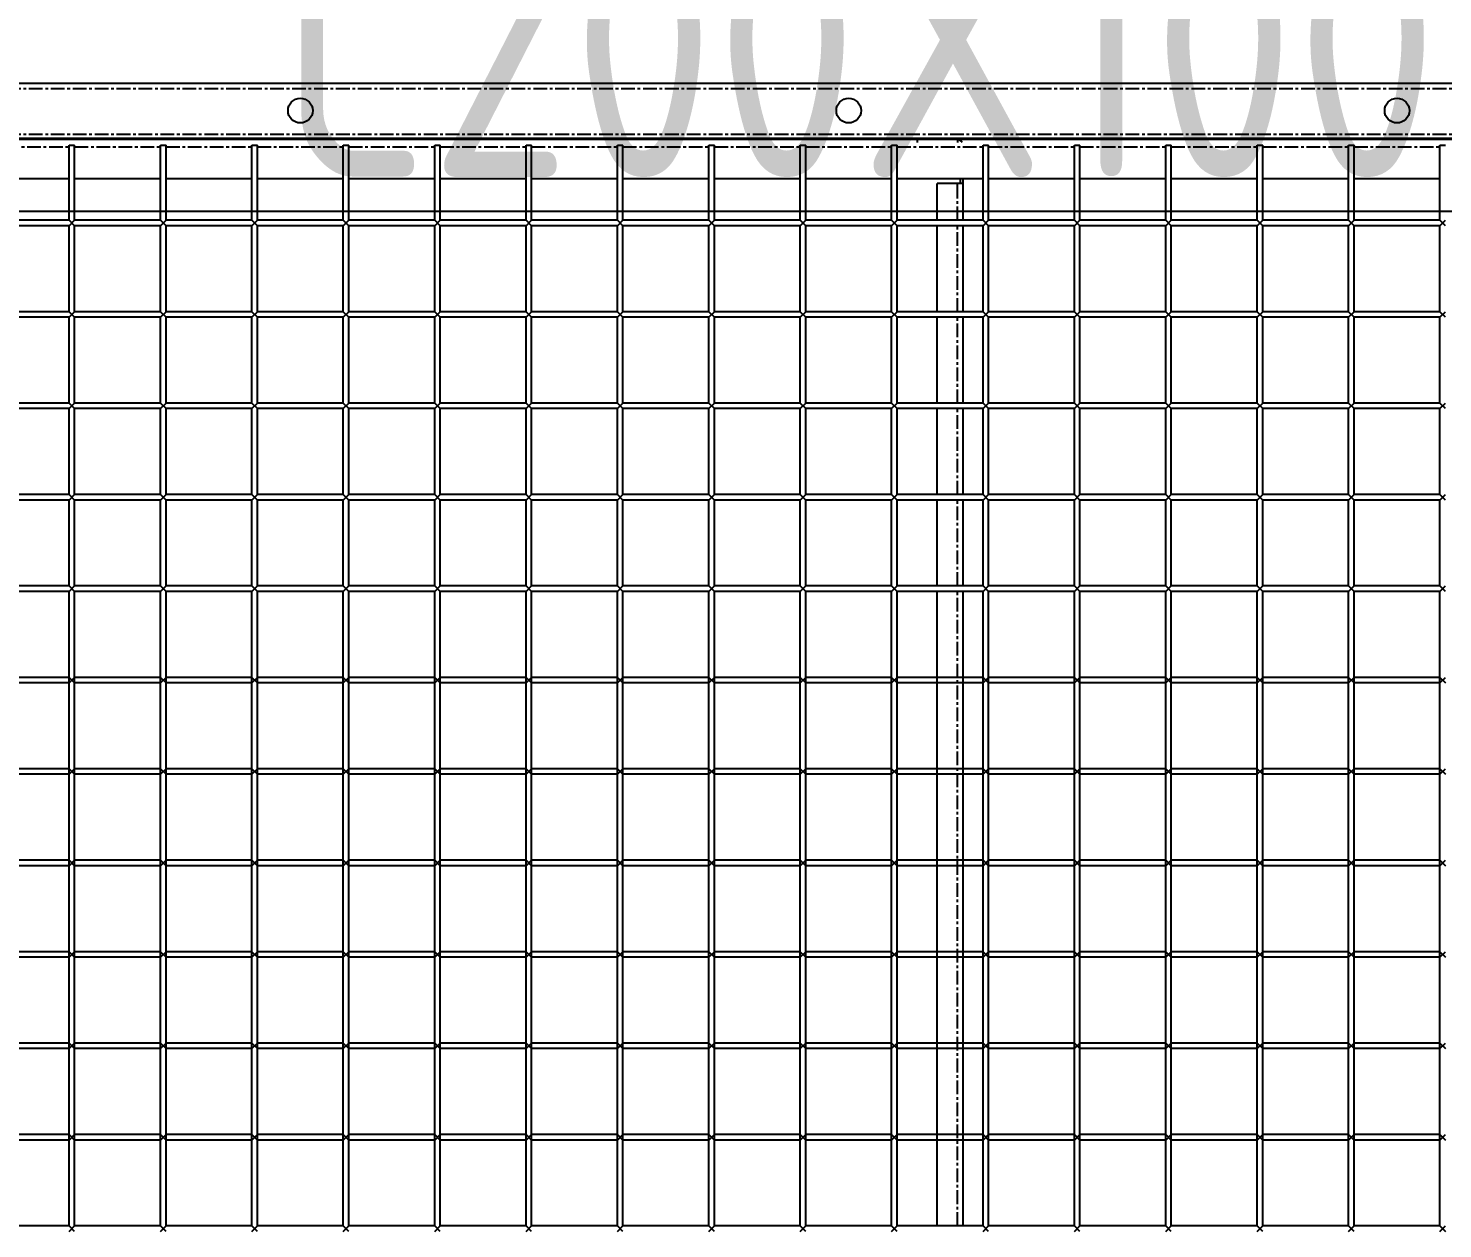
# Model space of a CAD drawing. Header units: millimetres. Extents: x -198529 to 244266, y -64 to 158464.
# Drawn here: x -145627 to -144853, y 96507 to 97163 of the extents above; entities that cross this region are included whole.
import ezdxf

# ---------------------------------------------------------------- set-up
doc = ezdxf.new("R2010")
doc.units = ezdxf.units.MM
doc.linetypes.add('CENTER', pattern=[12, 7.5, -1.5, 1.5, -1.5])
for name, color, linetype in [('0-DCC', 30, 'Continuous'), ('0-DCC-STRUC', 180, 'Continuous'), ('0-DCC-STRUC-T', 4, 'Continuous')]:
    doc.layers.add(name, color=color, linetype=linetype)
doc.styles.add('EDRI-COM', font='tssdeng.shx', dxfattribs={"width": 0.8, "bigfont": 'hztxt.shx'})

# ---------------------------------------------------------------- blocks, each defined once
blk = doc.blocks.new('DCC2850x2600(左)')
at = {"color": 0, "linetype": 'Continuous'}
for p, q in [((47991.5, -71878.48), (50640, -71878.48)), ((50640, -71909.38), (47993, -71909.38)), ((48613.5, -71953.48), (48613.5, -71912.38)), ((48613.5, -71912.38), (48616.5, -71912.38)), ((48616.5, -71953.48), (48616.5, -71912.38)), ((48663.5, -71953.48), (48663.5, -71912.38)), ((48663.5, -71912.38), (48666.5, -71912.38)), ((48666.5, -71953.48), (48666.5, -71912.38)), ((48713.5, -71953.48), (48713.5, -71912.38)), ((48713.5, -71912.38), (48716.5, -71912.38)), ((48716.5, -71953.48), (48716.5, -71912.38)), ((48763.5, -71953.48), (48763.5, -71912.38)), ((48763.5, -71912.38), (48766.5, -71912.38)), ((48766.5, -71953.48), (48766.5, -71912.38)), ((48813.5, -71953.48), (48813.5, -71912.38)), ((48813.5, -71912.38), (48816.5, -71912.38)), ((48816.5, -71953.48), (48816.5, -71912.38)), ((48863.5, -71953.48), (48863.5, -71912.38)), ((48863.5, -71912.38), (48866.5, -71912.38)), ((48866.5, -71953.48), (48866.5, -71912.38)), ((48913.5, -71953.48), (48913.5, -71912.38)), ((48913.5, -71912.38), (48916.5, -71912.38)), ((48916.5, -71953.48), (48916.5, -71912.38)), ((48963.5, -71953.48), (48963.5, -71912.38)), ((48963.5, -71912.38), (48966.5, -71912.38)), ((48966.5, -71953.48), (48966.5, -71912.38)), ((49013.5, -71953.48), (49013.5, -71912.38)), ((49013.5, -71912.38), (49016.5, -71912.38)), ((49016.5, -71953.48), (49016.5, -71912.38)), ((49063.5, -71953.48), (49063.5, -71912.38)), ((49063.5, -71912.38), (49066.5, -71912.38)), ((49066.5, -71953.48), (49066.5, -71912.38)), ((49077.5, -71909.38), (49077.5, -71910.88)), ((49113.5, -71953.48), (49113.5, -71912.38)), ((49113.5, -71912.38), (49116.5, -71912.38)), ((49116.5, -71953.48), (49116.5, -71912.38)), ((49163.5, -71953.48), (49163.5, -71912.38)), ((49163.5, -71912.38), (49166.5, -71912.38)), ((49166.5, -71953.48), (49166.5, -71912.38)), ((49213.5, -71953.48), (49213.5, -71912.38)), ((49213.5, -71912.38), (49216.5, -71912.38)), ((49216.5, -71953.48), (49216.5, -71912.38)), ((49263.5, -71953.48), (49263.5, -71912.38)), ((49263.5, -71912.38), (49266.5, -71912.38)), ((49266.5, -71953.48), (49266.5, -71912.38)), ((49313.5, -71953.48), (49313.5, -71912.38)), ((49313.5, -71912.38), (49316.5, -71912.38)), ((49316.5, -71953.48), (49316.5, -71912.38)), ((49363.5, -71953.48), (49363.5, -71912.38)), ((49363.5, -71912.38), (49366.5, -71912.38)), ((48613.5, -71930.88), (48566.5, -71930.88)), ((48663.5, -71930.88), (48616.5, -71930.88)), ((48713.5, -71930.88), (48666.5, -71930.88)), ((48763.5, -71930.88), (48716.5, -71930.88)), ((48813.5, -71930.88), (48766.5, -71930.88)), ((48863.5, -71930.88), (48816.5, -71930.88)), ((48913.5, -71930.88), (48866.5, -71930.88)), ((48963.5, -71930.88), (48916.5, -71930.88)), ((49013.5, -71930.88), (48966.5, -71930.88)), ((49063.5, -71930.88), (49016.5, -71930.88)), ((49113.5, -71930.88), (49066.5, -71930.88)), ((49088.5, -71953.48), (49088.5, -71933.38)), ((49102.5, -71933.38), (49088.5, -71933.38)), ((49101, -71930.88), (49101, -71933.38)), ((49102.5, -71930.88), (49102.5, -71953.48)), ((49163.5, -71930.88), (49116.5, -71930.88)), ((49213.5, -71930.88), (49166.5, -71930.88)), ((49263.5, -71930.88), (49216.5, -71930.88)), ((49313.5, -71930.88), (49266.5, -71930.88)), ((49363.5, -71930.88), (49316.5, -71930.88)), ((48613.5, -71953.48), (48566.5, -71953.48)), ((48613.5, -71956.48), (48566.5, -71956.48)), ((48613.5, -71956.48), (48616.5, -71953.48)), ((48616.5, -71956.48), (48613.5, -71953.48)), ((48613.5, -72003.48), (48613.5, -71956.48)), ((48663.5, -71953.48), (48616.5, -71953.48)), ((48616.5, -72003.48), (48616.5, -71956.48)), ((48663.5, -71956.48), (48616.5, -71956.48)), ((48663.5, -71956.48), (48666.5, -71953.48)), ((48666.5, -71956.48), (48663.5, -71953.48)), ((48663.5, -72003.48), (48663.5, -71956.48)), ((48713.5, -71953.48), (48666.5, -71953.48)), ((48666.5, -72003.48), (48666.5, -71956.48)), ((48713.5, -71956.48), (48666.5, -71956.48)), ((48713.5, -71956.48), (48716.5, -71953.48)), ((48716.5, -71956.48), (48713.5, -71953.48)), ((48713.5, -72003.48), (48713.5, -71956.48)), ((48763.5, -71953.48), (48716.5, -71953.48)), ((48716.5, -72003.48), (48716.5, -71956.48)), ((48763.5, -71956.48), (48716.5, -71956.48)), ((48763.5, -71956.48), (48766.5, -71953.48)), ((48766.5, -71956.48), (48763.5, -71953.48)), ((48763.5, -72003.48), (48763.5, -71956.48)), ((48813.5, -71953.48), (48766.5, -71953.48)), ((48766.5, -72003.48), (48766.5, -71956.48)), ((48813.5, -71956.48), (48766.5, -71956.48)), ((48813.5, -71956.48), (48816.5, -71953.48)), ((48816.5, -71956.48), (48813.5, -71953.48)), ((48813.5, -72003.48), (48813.5, -71956.48)), ((48863.5, -71953.48), (48816.5, -71953.48)), ((48816.5, -72003.48), (48816.5, -71956.48)), ((48863.5, -71956.48), (48816.5, -71956.48)), ((48863.5, -71956.48), (48866.5, -71953.48)), ((48866.5, -71956.48), (48863.5, -71953.48)), ((48863.5, -72003.48), (48863.5, -71956.48)), ((48913.5, -71953.48), (48866.5, -71953.48)), ((48866.5, -72003.48), (48866.5, -71956.48)), ((48913.5, -71956.48), (48866.5, -71956.48)), ((48913.5, -71956.48), (48916.5, -71953.48)), ((48916.5, -71956.48), (48913.5, -71953.48)), ((48913.5, -72003.48), (48913.5, -71956.48)), ((48963.5, -71953.48), (48916.5, -71953.48)), ((48916.5, -72003.48), (48916.5, -71956.48)), ((48963.5, -71956.48), (48916.5, -71956.48)), ((48963.5, -71956.48), (48966.5, -71953.48)), ((48966.5, -71956.48), (48963.5, -71953.48)), ((48963.5, -72003.48), (48963.5, -71956.48)), ((49013.5, -71953.48), (48966.5, -71953.48)), ((48966.5, -72003.48), (48966.5, -71956.48)), ((49013.5, -71956.48), (48966.5, -71956.48)), ((49013.5, -71956.48), (49016.5, -71953.48)), ((49016.5, -71956.48), (49013.5, -71953.48)), ((49013.5, -72003.48), (49013.5, -71956.48)), ((49063.5, -71953.48), (49016.5, -71953.48)), ((49016.5, -72003.48), (49016.5, -71956.48)), ((49063.5, -71956.48), (49016.5, -71956.48)), ((49063.5, -71956.48), (49066.5, -71953.48)), ((49066.5, -71956.48), (49063.5, -71953.48)), ((49063.5, -72003.48), (49063.5, -71956.48)), ((49113.5, -71953.48), (49066.5, -71953.48)), ((49066.5, -72003.48), (49066.5, -71956.48)), ((49113.5, -71956.48), (49066.5, -71956.48)), ((49088.5, -72003.48), (49088.5, -71956.48)), ((49102.5, -71956.48), (49102.5, -72003.48)), ((49113.5, -71956.48), (49116.5, -71953.48)), ((49116.5, -71956.48), (49113.5, -71953.48)), ((49113.5, -72003.48), (49113.5, -71956.48)), ((49163.5, -71953.48), (49116.5, -71953.48)), ((49116.5, -72003.48), (49116.5, -71956.48)), ((49163.5, -71956.48), (49116.5, -71956.48)), ((49163.5, -71956.48), (49166.5, -71953.48)), ((49166.5, -71956.48), (49163.5, -71953.48)), ((49163.5, -72003.48), (49163.5, -71956.48)), ((49213.5, -71953.48), (49166.5, -71953.48)), ((49166.5, -72003.48), (49166.5, -71956.48)), ((49213.5, -71956.48), (49166.5, -71956.48)), ((49213.5, -71956.48), (49216.5, -71953.48)), ((49216.5, -71956.48), (49213.5, -71953.48)), ((49213.5, -72003.48), (49213.5, -71956.48)), ((49263.5, -71953.48), (49216.5, -71953.48)), ((49216.5, -72003.48), (49216.5, -71956.48)), ((49263.5, -71956.48), (49216.5, -71956.48)), ((49263.5, -71956.48), (49266.5, -71953.48)), ((49266.5, -71956.48), (49263.5, -71953.48)), ((49263.5, -72003.48), (49263.5, -71956.48)), ((49313.5, -71953.48), (49266.5, -71953.48)), ((49266.5, -72003.48), (49266.5, -71956.48)), ((49313.5, -71956.48), (49266.5, -71956.48)), ((49313.5, -71956.48), (49316.5, -71953.48)), ((49316.5, -71956.48), (49313.5, -71953.48)), ((49313.5, -72003.48), (49313.5, -71956.48)), ((49363.5, -71953.48), (49316.5, -71953.48)), ((49316.5, -72003.48), (49316.5, -71956.48)), ((49363.5, -71956.48), (49316.5, -71956.48)), ((49363.5, -71956.48), (49366.5, -71953.48)), ((49366.5, -71956.48), (49363.5, -71953.48)), ((49363.5, -72003.48), (49363.5, -71956.48)), ((48613.5, -72003.48), (48566.5, -72003.48)), ((48613.5, -72006.48), (48616.5, -72003.48)), ((48616.5, -72006.48), (48613.5, -72003.48)), ((48663.5, -72003.48), (48616.5, -72003.48)), ((48663.5, -72006.48), (48666.5, -72003.48)), ((48666.5, -72006.48), (48663.5, -72003.48)), ((48713.5, -72003.48), (48666.5, -72003.48)), ((48713.5, -72006.48), (48716.5, -72003.48)), ((48716.5, -72006.48), (48713.5, -72003.48)), ((48763.5, -72003.48), (48716.5, -72003.48)), ((48763.5, -72006.48), (48766.5, -72003.48)), ((48766.5, -72006.48), (48763.5, -72003.48)), ((48813.5, -72003.48), (48766.5, -72003.48)), ((48813.5, -72006.48), (48816.5, -72003.48)), ((48816.5, -72006.48), (48813.5, -72003.48)), ((48863.5, -72003.48), (48816.5, -72003.48)), ((48863.5, -72006.48), (48866.5, -72003.48)), ((48866.5, -72006.48), (48863.5, -72003.48)), ((48913.5, -72003.48), (48866.5, -72003.48)), ((48913.5, -72006.48), (48916.5, -72003.48)), ((48916.5, -72006.48), (48913.5, -72003.48)), ((48963.5, -72003.48), (48916.5, -72003.48)), ((48963.5, -72006.48), (48966.5, -72003.48)), ((48966.5, -72006.48), (48963.5, -72003.48)), ((49013.5, -72003.48), (48966.5, -72003.48)), ((49013.5, -72006.48), (49016.5, -72003.48)), ((49016.5, -72006.48), (49013.5, -72003.48)), ((49063.5, -72003.48), (49016.5, -72003.48)), ((49063.5, -72006.48), (49066.5, -72003.48)), ((49066.5, -72006.48), (49063.5, -72003.48)), ((49113.5, -72003.48), (49066.5, -72003.48)), ((49113.5, -72006.48), (49116.5, -72003.48)), ((49116.5, -72006.48), (49113.5, -72003.48)), ((49163.5, -72003.48), (49116.5, -72003.48)), ((49163.5, -72006.48), (49166.5, -72003.48)), ((49166.5, -72006.48), (49163.5, -72003.48)), ((49213.5, -72003.48), (49166.5, -72003.48)), ((49213.5, -72006.48), (49216.5, -72003.48)), ((49216.5, -72006.48), (49213.5, -72003.48)), ((49263.5, -72003.48), (49216.5, -72003.48)), ((49263.5, -72006.48), (49266.5, -72003.48)), ((49266.5, -72006.48), (49263.5, -72003.48)), ((49313.5, -72003.48), (49266.5, -72003.48)), ((49313.5, -72006.48), (49316.5, -72003.48)), ((49316.5, -72006.48), (49313.5, -72003.48)), ((49363.5, -72003.48), (49316.5, -72003.48)), ((49363.5, -72006.48), (49366.5, -72003.48)), ((49366.5, -72006.48), (49363.5, -72003.48)), ((48613.5, -72006.48), (48566.5, -72006.48)), ((48613.5, -72053.48), (48613.5, -72006.48)), ((48616.5, -72053.48), (48616.5, -72006.48)), ((48663.5, -72006.48), (48616.5, -72006.48)), ((48663.5, -72053.48), (48663.5, -72006.48)), ((48666.5, -72053.48), (48666.5, -72006.48)), ((48713.5, -72006.48), (48666.5, -72006.48)), ((48713.5, -72053.48), (48713.5, -72006.48)), ((48716.5, -72053.48), (48716.5, -72006.48)), ((48763.5, -72006.48), (48716.5, -72006.48)), ((48763.5, -72053.48), (48763.5, -72006.48)), ((48766.5, -72053.48), (48766.5, -72006.48)), ((48813.5, -72006.48), (48766.5, -72006.48)), ((48813.5, -72053.48), (48813.5, -72006.48)), ((48816.5, -72053.48), (48816.5, -72006.48)), ((48863.5, -72006.48), (48816.5, -72006.48)), ((48863.5, -72053.48), (48863.5, -72006.48)), ((48866.5, -72053.48), (48866.5, -72006.48)), ((48913.5, -72006.48), (48866.5, -72006.48)), ((48913.5, -72053.48), (48913.5, -72006.48)), ((48916.5, -72053.48), (48916.5, -72006.48)), ((48963.5, -72006.48), (48916.5, -72006.48)), ((48963.5, -72053.48), (48963.5, -72006.48)), ((48966.5, -72053.48), (48966.5, -72006.48)), ((49013.5, -72006.48), (48966.5, -72006.48)), ((49013.5, -72053.48), (49013.5, -72006.48)), ((49016.5, -72053.48), (49016.5, -72006.48)), ((49063.5, -72006.48), (49016.5, -72006.48)), ((49063.5, -72053.48), (49063.5, -72006.48)), ((49066.5, -72053.48), (49066.5, -72006.48)), ((49113.5, -72006.48), (49066.5, -72006.48)), ((49088.5, -72053.48), (49088.5, -72006.48)), ((49102.5, -72006.48), (49102.5, -72053.48)), ((49113.5, -72053.48), (49113.5, -72006.48)), ((49116.5, -72053.48), (49116.5, -72006.48)), ((49163.5, -72006.48), (49116.5, -72006.48)), ((49163.5, -72053.48), (49163.5, -72006.48)), ((49166.5, -72053.48), (49166.5, -72006.48)), ((49213.5, -72006.48), (49166.5, -72006.48)), ((49213.5, -72053.48), (49213.5, -72006.48)), ((49216.5, -72053.48), (49216.5, -72006.48)), ((49263.5, -72006.48), (49216.5, -72006.48)), ((49263.5, -72053.48), (49263.5, -72006.48)), ((49266.5, -72053.48), (49266.5, -72006.48)), ((49313.5, -72006.48), (49266.5, -72006.48)), ((49313.5, -72053.48), (49313.5, -72006.48)), ((49316.5, -72053.48), (49316.5, -72006.48)), ((49363.5, -72006.48), (49316.5, -72006.48)), ((49363.5, -72053.48), (49363.5, -72006.48)), ((48613.5, -72053.48), (48566.5, -72053.48)), ((48613.5, -72056.48), (48566.5, -72056.48)), ((48613.5, -72056.48), (48616.5, -72053.48)), ((48616.5, -72056.48), (48613.5, -72053.48)), ((48613.5, -72103.48), (48613.5, -72056.48)), ((48663.5, -72053.48), (48616.5, -72053.48)), ((48616.5, -72103.48), (48616.5, -72056.48)), ((48663.5, -72056.48), (48616.5, -72056.48)), ((48663.5, -72056.48), (48666.5, -72053.48)), ((48666.5, -72056.48), (48663.5, -72053.48)), ((48663.5, -72103.48), (48663.5, -72056.48)), ((48713.5, -72053.48), (48666.5, -72053.48)), ((48666.5, -72103.48), (48666.5, -72056.48)), ((48713.5, -72056.48), (48666.5, -72056.48)), ((48713.5, -72056.48), (48716.5, -72053.48)), ((48716.5, -72056.48), (48713.5, -72053.48)), ((48713.5, -72103.48), (48713.5, -72056.48)), ((48763.5, -72053.48), (48716.5, -72053.48)), ((48716.5, -72103.48), (48716.5, -72056.48)), ((48763.5, -72056.48), (48716.5, -72056.48)), ((48763.5, -72056.48), (48766.5, -72053.48)), ((48766.5, -72056.48), (48763.5, -72053.48)), ((48763.5, -72103.48), (48763.5, -72056.48)), ((48813.5, -72053.48), (48766.5, -72053.48)), ((48766.5, -72103.48), (48766.5, -72056.48)), ((48813.5, -72056.48), (48766.5, -72056.48)), ((48813.5, -72056.48), (48816.5, -72053.48)), ((48816.5, -72056.48), (48813.5, -72053.48)), ((48813.5, -72103.48), (48813.5, -72056.48)), ((48863.5, -72053.48), (48816.5, -72053.48)), ((48816.5, -72103.48), (48816.5, -72056.48)), ((48863.5, -72056.48), (48816.5, -72056.48)), ((48863.5, -72056.48), (48866.5, -72053.48)), ((48866.5, -72056.48), (48863.5, -72053.48)), ((48863.5, -72103.48), (48863.5, -72056.48)), ((48913.5, -72053.48), (48866.5, -72053.48)), ((48866.5, -72103.48), (48866.5, -72056.48)), ((48913.5, -72056.48), (48866.5, -72056.48)), ((48913.5, -72056.48), (48916.5, -72053.48)), ((48916.5, -72056.48), (48913.5, -72053.48)), ((48913.5, -72103.48), (48913.5, -72056.48)), ((48963.5, -72053.48), (48916.5, -72053.48)), ((48916.5, -72103.48), (48916.5, -72056.48)), ((48963.5, -72056.48), (48916.5, -72056.48)), ((48963.5, -72056.48), (48966.5, -72053.48)), ((48966.5, -72056.48), (48963.5, -72053.48)), ((48963.5, -72103.48), (48963.5, -72056.48)), ((49013.5, -72053.48), (48966.5, -72053.48)), ((48966.5, -72103.48), (48966.5, -72056.48)), ((49013.5, -72056.48), (48966.5, -72056.48)), ((49013.5, -72056.48), (49016.5, -72053.48)), ((49016.5, -72056.48), (49013.5, -72053.48)), ((49013.5, -72103.48), (49013.5, -72056.48)), ((49063.5, -72053.48), (49016.5, -72053.48)), ((49016.5, -72103.48), (49016.5, -72056.48)), ((49063.5, -72056.48), (49016.5, -72056.48)), ((49063.5, -72056.48), (49066.5, -72053.48)), ((49066.5, -72056.48), (49063.5, -72053.48)), ((49063.5, -72103.48), (49063.5, -72056.48)), ((49113.5, -72053.48), (49066.5, -72053.48)), ((49066.5, -72103.48), (49066.5, -72056.48)), ((49113.5, -72056.48), (49066.5, -72056.48)), ((49088.5, -72103.48), (49088.5, -72056.48)), ((49102.5, -72056.48), (49102.5, -72103.48)), ((49113.5, -72056.48), (49116.5, -72053.48)), ((49116.5, -72056.48), (49113.5, -72053.48)), ((49113.5, -72103.48), (49113.5, -72056.48)), ((49163.5, -72053.48), (49116.5, -72053.48)), ((49116.5, -72103.48), (49116.5, -72056.48)), ((49163.5, -72056.48), (49116.5, -72056.48)), ((49163.5, -72056.48), (49166.5, -72053.48)), ((49166.5, -72056.48), (49163.5, -72053.48)), ((49163.5, -72103.48), (49163.5, -72056.48)), ((49213.5, -72053.48), (49166.5, -72053.48)), ((49166.5, -72103.48), (49166.5, -72056.48)), ((49213.5, -72056.48), (49166.5, -72056.48)), ((49213.5, -72056.48), (49216.5, -72053.48)), ((49216.5, -72056.48), (49213.5, -72053.48)), ((49213.5, -72103.48), (49213.5, -72056.48)), ((49263.5, -72053.48), (49216.5, -72053.48)), ((49216.5, -72103.48), (49216.5, -72056.48)), ((49263.5, -72056.48), (49216.5, -72056.48)), ((49263.5, -72056.48), (49266.5, -72053.48)), ((49266.5, -72056.48), (49263.5, -72053.48)), ((49263.5, -72103.48), (49263.5, -72056.48)), ((49313.5, -72053.48), (49266.5, -72053.48)), ((49266.5, -72103.48), (49266.5, -72056.48)), ((49313.5, -72056.48), (49266.5, -72056.48)), ((49313.5, -72056.48), (49316.5, -72053.48)), ((49316.5, -72056.48), (49313.5, -72053.48)), ((49313.5, -72103.48), (49313.5, -72056.48)), ((49363.5, -72053.48), (49316.5, -72053.48)), ((49316.5, -72103.48), (49316.5, -72056.48)), ((49363.5, -72056.48), (49316.5, -72056.48)), ((49363.5, -72056.48), (49366.5, -72053.48)), ((49366.5, -72056.48), (49363.5, -72053.48)), ((49363.5, -72103.48), (49363.5, -72056.48)), ((48613.5, -72103.48), (48566.5, -72103.48)), ((48613.5, -72106.48), (48566.5, -72106.48)), ((48613.5, -72106.48), (48616.5, -72103.48)), ((48616.5, -72106.48), (48613.5, -72103.48)), ((48613.5, -72153.48), (48613.5, -72106.48)), ((48663.5, -72103.48), (48616.5, -72103.48)), ((48616.5, -72153.48), (48616.5, -72106.48)), ((48663.5, -72106.48), (48616.5, -72106.48)), ((48663.5, -72106.48), (48666.5, -72103.48)), ((48666.5, -72106.48), (48663.5, -72103.48)), ((48663.5, -72153.48), (48663.5, -72106.48)), ((48713.5, -72103.48), (48666.5, -72103.48)), ((48666.5, -72153.48), (48666.5, -72106.48)), ((48713.5, -72106.48), (48666.5, -72106.48)), ((48713.5, -72106.48), (48716.5, -72103.48)), ((48716.5, -72106.48), (48713.5, -72103.48)), ((48713.5, -72153.48), (48713.5, -72106.48)), ((48763.5, -72103.48), (48716.5, -72103.48)), ((48716.5, -72153.48), (48716.5, -72106.48)), ((48763.5, -72106.48), (48716.5, -72106.48)), ((48763.5, -72106.48), (48766.5, -72103.48)), ((48766.5, -72106.48), (48763.5, -72103.48)), ((48763.5, -72153.48), (48763.5, -72106.48)), ((48813.5, -72103.48), (48766.5, -72103.48)), ((48766.5, -72153.48), (48766.5, -72106.48)), ((48813.5, -72106.48), (48766.5, -72106.48)), ((48813.5, -72106.48), (48816.5, -72103.48)), ((48816.5, -72106.48), (48813.5, -72103.48)), ((48813.5, -72153.48), (48813.5, -72106.48)), ((48863.5, -72103.48), (48816.5, -72103.48)), ((48816.5, -72153.48), (48816.5, -72106.48)), ((48863.5, -72106.48), (48816.5, -72106.48)), ((48863.5, -72106.48), (48866.5, -72103.48)), ((48866.5, -72106.48), (48863.5, -72103.48)), ((48863.5, -72153.48), (48863.5, -72106.48)), ((48913.5, -72103.48), (48866.5, -72103.48)), ((48866.5, -72153.48), (48866.5, -72106.48)), ((48913.5, -72106.48), (48866.5, -72106.48)), ((48913.5, -72106.48), (48916.5, -72103.48)), ((48916.5, -72106.48), (48913.5, -72103.48)), ((48913.5, -72153.48), (48913.5, -72106.48)), ((48963.5, -72103.48), (48916.5, -72103.48)), ((48916.5, -72153.48), (48916.5, -72106.48)), ((48963.5, -72106.48), (48916.5, -72106.48)), ((48963.5, -72106.48), (48966.5, -72103.48)), ((48966.5, -72106.48), (48963.5, -72103.48)), ((48963.5, -72153.48), (48963.5, -72106.48)), ((49013.5, -72103.48), (48966.5, -72103.48)), ((48966.5, -72153.48), (48966.5, -72106.48)), ((49013.5, -72106.48), (48966.5, -72106.48)), ((49013.5, -72106.48), (49016.5, -72103.48)), ((49016.5, -72106.48), (49013.5, -72103.48)), ((49013.5, -72153.48), (49013.5, -72106.48)), ((49063.5, -72103.48), (49016.5, -72103.48)), ((49016.5, -72153.48), (49016.5, -72106.48)), ((49063.5, -72106.48), (49016.5, -72106.48)), ((49063.5, -72106.48), (49066.5, -72103.48)), ((49066.5, -72106.48), (49063.5, -72103.48)), ((49063.5, -72153.48), (49063.5, -72106.48)), ((49113.5, -72103.48), (49066.5, -72103.48)), ((49066.5, -72153.48), (49066.5, -72106.48)), ((49113.5, -72106.48), (49066.5, -72106.48)), ((49088.5, -72153.48), (49088.5, -72106.48)), ((49102.5, -72106.48), (49102.5, -72153.48)), ((49113.5, -72106.48), (49116.5, -72103.48)), ((49116.5, -72106.48), (49113.5, -72103.48)), ((49113.5, -72153.48), (49113.5, -72106.48)), ((49163.5, -72103.48), (49116.5, -72103.48)), ((49116.5, -72153.48), (49116.5, -72106.48)), ((49163.5, -72106.48), (49116.5, -72106.48)), ((49163.5, -72106.48), (49166.5, -72103.48)), ((49166.5, -72106.48), (49163.5, -72103.48)), ((49163.5, -72153.48), (49163.5, -72106.48)), ((49213.5, -72103.48), (49166.5, -72103.48)), ((49166.5, -72153.48), (49166.5, -72106.48)), ((49213.5, -72106.48), (49166.5, -72106.48)), ((49213.5, -72106.48), (49216.5, -72103.48)), ((49216.5, -72106.48), (49213.5, -72103.48)), ((49213.5, -72153.48), (49213.5, -72106.48)), ((49263.5, -72103.48), (49216.5, -72103.48)), ((49216.5, -72153.48), (49216.5, -72106.48)), ((49263.5, -72106.48), (49216.5, -72106.48)), ((49263.5, -72106.48), (49266.5, -72103.48)), ((49266.5, -72106.48), (49263.5, -72103.48)), ((49263.5, -72153.48), (49263.5, -72106.48)), ((49313.5, -72103.48), (49266.5, -72103.48)), ((49266.5, -72153.48), (49266.5, -72106.48)), ((49313.5, -72106.48), (49266.5, -72106.48)), ((49313.5, -72106.48), (49316.5, -72103.48)), ((49316.5, -72106.48), (49313.5, -72103.48)), ((49313.5, -72153.48), (49313.5, -72106.48)), ((49363.5, -72103.48), (49316.5, -72103.48)), ((49316.5, -72153.48), (49316.5, -72106.48)), ((49363.5, -72106.48), (49316.5, -72106.48)), ((49363.5, -72106.48), (49366.5, -72103.48)), ((49366.5, -72106.48), (49363.5, -72103.48)), ((49363.5, -72153.48), (49363.5, -72106.48)), ((48613.5, -72153.48), (48566.5, -72153.48)), ((48613.5, -72156.48), (48566.5, -72156.48)), ((48613.5, -72156.48), (48616.5, -72153.48)), ((48616.5, -72156.48), (48613.5, -72153.48)), ((48613.5, -72503.48), (48613.5, -72156.48)), ((48663.5, -72153.48), (48616.5, -72153.48)), ((48616.5, -72503.48), (48616.5, -72156.48)), ((48663.5, -72156.48), (48616.5, -72156.48)), ((48663.5, -72156.48), (48666.5, -72153.48)), ((48666.5, -72156.48), (48663.5, -72153.48)), ((48663.5, -72503.48), (48663.5, -72156.48)), ((48713.5, -72153.48), (48666.5, -72153.48)), ((48666.5, -72503.48), (48666.5, -72156.48)), ((48713.5, -72156.48), (48666.5, -72156.48)), ((48713.5, -72156.48), (48716.5, -72153.48)), ((48716.5, -72156.48), (48713.5, -72153.48)), ((48713.5, -72503.48), (48713.5, -72156.48)), ((48763.5, -72153.48), (48716.5, -72153.48)), ((48716.5, -72503.48), (48716.5, -72156.48)), ((48763.5, -72156.48), (48716.5, -72156.48)), ((48763.5, -72156.48), (48766.5, -72153.48)), ((48766.5, -72156.48), (48763.5, -72153.48)), ((48763.5, -72503.48), (48763.5, -72156.48)), ((48813.5, -72153.48), (48766.5, -72153.48)), ((48766.5, -72503.48), (48766.5, -72156.48)), ((48813.5, -72156.48), (48766.5, -72156.48)), ((48813.5, -72156.48), (48816.5, -72153.48)), ((48816.5, -72156.48), (48813.5, -72153.48)), ((48813.5, -72503.48), (48813.5, -72156.48)), ((48863.5, -72153.48), (48816.5, -72153.48)), ((48816.5, -72503.48), (48816.5, -72156.48)), ((48863.5, -72156.48), (48816.5, -72156.48)), ((48863.5, -72156.48), (48866.5, -72153.48)), ((48866.5, -72156.48), (48863.5, -72153.48)), ((48863.5, -72503.48), (48863.5, -72156.48)), ((48913.5, -72153.48), (48866.5, -72153.48)), ((48866.5, -72503.48), (48866.5, -72156.48)), ((48913.5, -72156.48), (48866.5, -72156.48)), ((48913.5, -72156.48), (48916.5, -72153.48)), ((48916.5, -72156.48), (48913.5, -72153.48)), ((48913.5, -72503.48), (48913.5, -72156.48)), ((48963.5, -72153.48), (48916.5, -72153.48)), ((48916.5, -72503.48), (48916.5, -72156.48)), ((48963.5, -72156.48), (48916.5, -72156.48)), ((48963.5, -72156.48), (48966.5, -72153.48)), ((48966.5, -72156.48), (48963.5, -72153.48)), ((48963.5, -72503.48), (48963.5, -72156.48)), ((49013.5, -72153.48), (48966.5, -72153.48)), ((48966.5, -72503.48), (48966.5, -72156.48)), ((49013.5, -72156.48), (48966.5, -72156.48)), ((49013.5, -72156.48), (49016.5, -72153.48)), ((49016.5, -72156.48), (49013.5, -72153.48)), ((49013.5, -72503.48), (49013.5, -72156.48)), ((49063.5, -72153.48), (49016.5, -72153.48)), ((49016.5, -72503.48), (49016.5, -72156.48)), ((49063.5, -72156.48), (49016.5, -72156.48)), ((49063.5, -72156.48), (49066.5, -72153.48)), ((49066.5, -72156.48), (49063.5, -72153.48)), ((49063.5, -72503.48), (49063.5, -72156.48)), ((49113.5, -72153.48), (49066.5, -72153.48)), ((49066.5, -72503.48), (49066.5, -72156.48)), ((49113.5, -72156.48), (49066.5, -72156.48)), ((49088.5, -72503.48), (49088.5, -72156.48)), ((49102.5, -72156.48), (49102.5, -72503.48)), ((49113.5, -72156.48), (49116.5, -72153.48)), ((49116.5, -72156.48), (49113.5, -72153.48)), ((49113.5, -72503.48), (49113.5, -72156.48)), ((49163.5, -72153.48), (49116.5, -72153.48)), ((49116.5, -72503.48), (49116.5, -72156.48)), ((49163.5, -72156.48), (49116.5, -72156.48)), ((49163.5, -72156.48), (49166.5, -72153.48)), ((49166.5, -72156.48), (49163.5, -72153.48)), ((49163.5, -72503.48), (49163.5, -72156.48)), ((49213.5, -72153.48), (49166.5, -72153.48)), ((49166.5, -72503.48), (49166.5, -72156.48)), ((49213.5, -72156.48), (49166.5, -72156.48)), ((49213.5, -72156.48), (49216.5, -72153.48)), ((49216.5, -72156.48), (49213.5, -72153.48)), ((49213.5, -72503.48), (49213.5, -72156.48)), ((49263.5, -72153.48), (49216.5, -72153.48)), ((49216.5, -72503.48), (49216.5, -72156.48)), ((49263.5, -72156.48), (49216.5, -72156.48)), ((49263.5, -72156.48), (49266.5, -72153.48)), ((49266.5, -72156.48), (49263.5, -72153.48)), ((49263.5, -72503.48), (49263.5, -72156.48)), ((49313.5, -72153.48), (49266.5, -72153.48)), ((49266.5, -72503.48), (49266.5, -72156.48)), ((49313.5, -72156.48), (49266.5, -72156.48)), ((49313.5, -72156.48), (49316.5, -72153.48)), ((49316.5, -72156.48), (49313.5, -72153.48)), ((49313.5, -72503.48), (49313.5, -72156.48)), ((49363.5, -72153.48), (49316.5, -72153.48)), ((49316.5, -72503.48), (49316.5, -72156.48)), ((49363.5, -72156.48), (49316.5, -72156.48)), ((49363.5, -72156.48), (49366.5, -72153.48)), ((49366.5, -72156.48), (49363.5, -72153.48)), ((49363.5, -72503.48), (49363.5, -72156.48)), ((48613.5, -72203.48), (48566.5, -72203.48)), ((48613.5, -72206.48), (48566.5, -72206.48)), ((48613.5, -72206.48), (48616.5, -72203.48)), ((48616.5, -72206.48), (48613.5, -72203.48)), ((48663.5, -72203.48), (48616.5, -72203.48)), ((48663.5, -72206.48), (48616.5, -72206.48)), ((48663.5, -72206.48), (48666.5, -72203.48)), ((48666.5, -72206.48), (48663.5, -72203.48)), ((48713.5, -72203.48), (48666.5, -72203.48)), ((48713.5, -72206.48), (48666.5, -72206.48)), ((48713.5, -72206.48), (48716.5, -72203.48)), ((48716.5, -72206.48), (48713.5, -72203.48)), ((48763.5, -72203.48), (48716.5, -72203.48)), ((48763.5, -72206.48), (48716.5, -72206.48)), ((48763.5, -72206.48), (48766.5, -72203.48)), ((48766.5, -72206.48), (48763.5, -72203.48)), ((48813.5, -72203.48), (48766.5, -72203.48)), ((48813.5, -72206.48), (48766.5, -72206.48)), ((48813.5, -72206.48), (48816.5, -72203.48)), ((48816.5, -72206.48), (48813.5, -72203.48)), ((48863.5, -72203.48), (48816.5, -72203.48)), ((48863.5, -72206.48), (48816.5, -72206.48)), ((48863.5, -72206.48), (48866.5, -72203.48)), ((48866.5, -72206.48), (48863.5, -72203.48)), ((48913.5, -72203.48), (48866.5, -72203.48)), ((48913.5, -72206.48), (48866.5, -72206.48)), ((48913.5, -72206.48), (48916.5, -72203.48)), ((48916.5, -72206.48), (48913.5, -72203.48)), ((48963.5, -72203.48), (48916.5, -72203.48)), ((48963.5, -72206.48), (48916.5, -72206.48)), ((48963.5, -72206.48), (48966.5, -72203.48)), ((48966.5, -72206.48), (48963.5, -72203.48)), ((49013.5, -72203.48), (48966.5, -72203.48)), ((49013.5, -72206.48), (48966.5, -72206.48)), ((49013.5, -72206.48), (49016.5, -72203.48)), ((49016.5, -72206.48), (49013.5, -72203.48)), ((49063.5, -72203.48), (49016.5, -72203.48)), ((49063.5, -72206.48), (49016.5, -72206.48)), ((49063.5, -72206.48), (49066.5, -72203.48)), ((49066.5, -72206.48), (49063.5, -72203.48)), ((49113.5, -72203.48), (49066.5, -72203.48)), ((49113.5, -72206.48), (49066.5, -72206.48)), ((49113.5, -72206.48), (49116.5, -72203.48)), ((49116.5, -72206.48), (49113.5, -72203.48)), ((49163.5, -72203.48), (49116.5, -72203.48)), ((49163.5, -72206.48), (49116.5, -72206.48)), ((49163.5, -72206.48), (49166.5, -72203.48)), ((49166.5, -72206.48), (49163.5, -72203.48)), ((49213.5, -72203.48), (49166.5, -72203.48)), ((49213.5, -72206.48), (49166.5, -72206.48)), ((49213.5, -72206.48), (49216.5, -72203.48)), ((49216.5, -72206.48), (49213.5, -72203.48)), ((49263.5, -72203.48), (49216.5, -72203.48)), ((49263.5, -72206.48), (49216.5, -72206.48)), ((49263.5, -72206.48), (49266.5, -72203.48)), ((49266.5, -72206.48), (49263.5, -72203.48)), ((49313.5, -72203.48), (49266.5, -72203.48)), ((49313.5, -72206.48), (49266.5, -72206.48)), ((49313.5, -72206.48), (49316.5, -72203.48)), ((49316.5, -72206.48), (49313.5, -72203.48)), ((49363.5, -72203.48), (49316.5, -72203.48)), ((49363.5, -72206.48), (49316.5, -72206.48)), ((49363.5, -72206.48), (49366.5, -72203.48)), ((49363.5, -72203.48), (49366.5, -72206.48)), ((48613.5, -72253.48), (48566.5, -72253.48)), ((48613.5, -72256.48), (48616.5, -72253.48)), ((48616.5, -72256.48), (48613.5, -72253.48)), ((48663.5, -72253.48), (48616.5, -72253.48)), ((48663.5, -72256.48), (48666.5, -72253.48)), ((48666.5, -72256.48), (48663.5, -72253.48)), ((48713.5, -72253.48), (48666.5, -72253.48)), ((48713.5, -72256.48), (48716.5, -72253.48)), ((48716.5, -72256.48), (48713.5, -72253.48)), ((48763.5, -72253.48), (48716.5, -72253.48)), ((48763.5, -72256.48), (48766.5, -72253.48)), ((48766.5, -72256.48), (48763.5, -72253.48)), ((48813.5, -72253.48), (48766.5, -72253.48)), ((48813.5, -72256.48), (48816.5, -72253.48)), ((48816.5, -72256.48), (48813.5, -72253.48)), ((48863.5, -72253.48), (48816.5, -72253.48)), ((48863.5, -72256.48), (48866.5, -72253.48)), ((48866.5, -72256.48), (48863.5, -72253.48)), ((48913.5, -72253.48), (48866.5, -72253.48)), ((48913.5, -72256.48), (48916.5, -72253.48)), ((48916.5, -72256.48), (48913.5, -72253.48)), ((48963.5, -72253.48), (48916.5, -72253.48)), ((48963.5, -72256.48), (48966.5, -72253.48)), ((48966.5, -72256.48), (48963.5, -72253.48)), ((49013.5, -72253.48), (48966.5, -72253.48)), ((49013.5, -72256.48), (49016.5, -72253.48)), ((49016.5, -72256.48), (49013.5, -72253.48)), ((49063.5, -72253.48), (49016.5, -72253.48)), ((49063.5, -72256.48), (49066.5, -72253.48)), ((49066.5, -72256.48), (49063.5, -72253.48)), ((49113.5, -72253.48), (49066.5, -72253.48)), ((49113.5, -72256.48), (49116.5, -72253.48)), ((49116.5, -72256.48), (49113.5, -72253.48)), ((49163.5, -72253.48), (49116.5, -72253.48)), ((49163.5, -72256.48), (49166.5, -72253.48)), ((49166.5, -72256.48), (49163.5, -72253.48)), ((49213.5, -72253.48), (49166.5, -72253.48)), ((49213.5, -72256.48), (49216.5, -72253.48)), ((49216.5, -72256.48), (49213.5, -72253.48)), ((49263.5, -72253.48), (49216.5, -72253.48)), ((49263.5, -72256.48), (49266.5, -72253.48)), ((49266.5, -72256.48), (49263.5, -72253.48)), ((49313.5, -72253.48), (49266.5, -72253.48)), ((49313.5, -72256.48), (49316.5, -72253.48)), ((49316.5, -72256.48), (49313.5, -72253.48)), ((49363.5, -72253.48), (49316.5, -72253.48)), ((49363.5, -72256.48), (49366.5, -72253.48)), ((49363.5, -72253.48), (49366.5, -72256.48)), ((48613.5, -72256.48), (48566.5, -72256.48)), ((48663.5, -72256.48), (48616.5, -72256.48)), ((48713.5, -72256.48), (48666.5, -72256.48)), ((48763.5, -72256.48), (48716.5, -72256.48)), ((48813.5, -72256.48), (48766.5, -72256.48)), ((48863.5, -72256.48), (48816.5, -72256.48)), ((48913.5, -72256.48), (48866.5, -72256.48)), ((48963.5, -72256.48), (48916.5, -72256.48)), ((49013.5, -72256.48), (48966.5, -72256.48)), ((49063.5, -72256.48), (49016.5, -72256.48)), ((49113.5, -72256.48), (49066.5, -72256.48)), ((49163.5, -72256.48), (49116.5, -72256.48)), ((49213.5, -72256.48), (49166.5, -72256.48)), ((49263.5, -72256.48), (49216.5, -72256.48)), ((49313.5, -72256.48), (49266.5, -72256.48)), ((49363.5, -72256.48), (49316.5, -72256.48)), ((48613.5, -72303.48), (48566.5, -72303.48)), ((48613.5, -72306.48), (48566.5, -72306.48)), ((48613.5, -72306.48), (48616.5, -72303.48)), ((48616.5, -72306.48), (48613.5, -72303.48)), ((48663.5, -72303.48), (48616.5, -72303.48)), ((48663.5, -72306.48), (48616.5, -72306.48)), ((48663.5, -72306.48), (48666.5, -72303.48)), ((48666.5, -72306.48), (48663.5, -72303.48)), ((48713.5, -72303.48), (48666.5, -72303.48)), ((48713.5, -72306.48), (48666.5, -72306.48)), ((48713.5, -72306.48), (48716.5, -72303.48)), ((48716.5, -72306.48), (48713.5, -72303.48)), ((48763.5, -72303.48), (48716.5, -72303.48)), ((48763.5, -72306.48), (48716.5, -72306.48)), ((48763.5, -72306.48), (48766.5, -72303.48)), ((48766.5, -72306.48), (48763.5, -72303.48)), ((48813.5, -72303.48), (48766.5, -72303.48)), ((48813.5, -72306.48), (48766.5, -72306.48)), ((48813.5, -72306.48), (48816.5, -72303.48)), ((48816.5, -72306.48), (48813.5, -72303.48)), ((48863.5, -72303.48), (48816.5, -72303.48)), ((48863.5, -72306.48), (48816.5, -72306.48)), ((48863.5, -72306.48), (48866.5, -72303.48)), ((48866.5, -72306.48), (48863.5, -72303.48)), ((48913.5, -72303.48), (48866.5, -72303.48)), ((48913.5, -72306.48), (48866.5, -72306.48)), ((48913.5, -72306.48), (48916.5, -72303.48)), ((48916.5, -72306.48), (48913.5, -72303.48)), ((48963.5, -72303.48), (48916.5, -72303.48)), ((48963.5, -72306.48), (48916.5, -72306.48)), ((48963.5, -72306.48), (48966.5, -72303.48)), ((48966.5, -72306.48), (48963.5, -72303.48)), ((49013.5, -72303.48), (48966.5, -72303.48)), ((49013.5, -72306.48), (48966.5, -72306.48)), ((49013.5, -72306.48), (49016.5, -72303.48)), ((49016.5, -72306.48), (49013.5, -72303.48)), ((49063.5, -72303.48), (49016.5, -72303.48)), ((49063.5, -72306.48), (49016.5, -72306.48)), ((49063.5, -72306.48), (49066.5, -72303.48)), ((49066.5, -72306.48), (49063.5, -72303.48)), ((49113.5, -72303.48), (49066.5, -72303.48)), ((49113.5, -72306.48), (49066.5, -72306.48)), ((49113.5, -72306.48), (49116.5, -72303.48)), ((49116.5, -72306.48), (49113.5, -72303.48)), ((49163.5, -72303.48), (49116.5, -72303.48)), ((49163.5, -72306.48), (49116.5, -72306.48)), ((49163.5, -72306.48), (49166.5, -72303.48)), ((49166.5, -72306.48), (49163.5, -72303.48)), ((49213.5, -72303.48), (49166.5, -72303.48)), ((49213.5, -72306.48), (49166.5, -72306.48)), ((49213.5, -72306.48), (49216.5, -72303.48)), ((49216.5, -72306.48), (49213.5, -72303.48)), ((49263.5, -72303.48), (49216.5, -72303.48)), ((49263.5, -72306.48), (49216.5, -72306.48)), ((49263.5, -72306.48), (49266.5, -72303.48)), ((49266.5, -72306.48), (49263.5, -72303.48)), ((49313.5, -72303.48), (49266.5, -72303.48)), ((49313.5, -72306.48), (49266.5, -72306.48)), ((49313.5, -72306.48), (49316.5, -72303.48)), ((49316.5, -72306.48), (49313.5, -72303.48)), ((49363.5, -72303.48), (49316.5, -72303.48)), ((49363.5, -72306.48), (49316.5, -72306.48)), ((49363.5, -72306.48), (49366.5, -72303.48)), ((49363.5, -72303.48), (49366.5, -72306.48)), ((48613.5, -72353.48), (48566.5, -72353.48)), ((48613.5, -72356.48), (48616.5, -72353.48)), ((48616.5, -72356.48), (48613.5, -72353.48)), ((48663.5, -72353.48), (48616.5, -72353.48)), ((48663.5, -72356.48), (48666.5, -72353.48)), ((48666.5, -72356.48), (48663.5, -72353.48)), ((48713.5, -72353.48), (48666.5, -72353.48)), ((48713.5, -72356.48), (48716.5, -72353.48)), ((48716.5, -72356.48), (48713.5, -72353.48)), ((48763.5, -72353.48), (48716.5, -72353.48)), ((48763.5, -72356.48), (48766.5, -72353.48)), ((48766.5, -72356.48), (48763.5, -72353.48)), ((48813.5, -72353.48), (48766.5, -72353.48)), ((48813.5, -72356.48), (48816.5, -72353.48)), ((48816.5, -72356.48), (48813.5, -72353.48)), ((48863.5, -72353.48), (48816.5, -72353.48)), ((48863.5, -72356.48), (48866.5, -72353.48)), ((48866.5, -72356.48), (48863.5, -72353.48)), ((48913.5, -72353.48), (48866.5, -72353.48)), ((48913.5, -72356.48), (48916.5, -72353.48)), ((48916.5, -72356.48), (48913.5, -72353.48)), ((48963.5, -72353.48), (48916.5, -72353.48)), ((48963.5, -72356.48), (48966.5, -72353.48)), ((48966.5, -72356.48), (48963.5, -72353.48)), ((49013.5, -72353.48), (48966.5, -72353.48)), ((49013.5, -72356.48), (49016.5, -72353.48)), ((49016.5, -72356.48), (49013.5, -72353.48)), ((49063.5, -72353.48), (49016.5, -72353.48)), ((49063.5, -72356.48), (49066.5, -72353.48)), ((49066.5, -72356.48), (49063.5, -72353.48)), ((49113.5, -72353.48), (49066.5, -72353.48)), ((49113.5, -72356.48), (49116.5, -72353.48)), ((49116.5, -72356.48), (49113.5, -72353.48)), ((49163.5, -72353.48), (49116.5, -72353.48)), ((49163.5, -72356.48), (49166.5, -72353.48)), ((49166.5, -72356.48), (49163.5, -72353.48)), ((49213.5, -72353.48), (49166.5, -72353.48)), ((49213.5, -72356.48), (49216.5, -72353.48)), ((49216.5, -72356.48), (49213.5, -72353.48)), ((49263.5, -72353.48), (49216.5, -72353.48)), ((49263.5, -72356.48), (49266.5, -72353.48)), ((49266.5, -72356.48), (49263.5, -72353.48)), ((49313.5, -72353.48), (49266.5, -72353.48)), ((49313.5, -72356.48), (49316.5, -72353.48)), ((49316.5, -72356.48), (49313.5, -72353.48)), ((49363.5, -72353.48), (49316.5, -72353.48)), ((49363.5, -72356.48), (49366.5, -72353.48)), ((49363.5, -72353.48), (49366.5, -72356.48)), ((48613.5, -72356.48), (48566.5, -72356.48)), ((48663.5, -72356.48), (48616.5, -72356.48)), ((48713.5, -72356.48), (48666.5, -72356.48)), ((48763.5, -72356.48), (48716.5, -72356.48)), ((48813.5, -72356.48), (48766.5, -72356.48)), ((48863.5, -72356.48), (48816.5, -72356.48)), ((48913.5, -72356.48), (48866.5, -72356.48)), ((48963.5, -72356.48), (48916.5, -72356.48)), ((49013.5, -72356.48), (48966.5, -72356.48)), ((49063.5, -72356.48), (49016.5, -72356.48)), ((49113.5, -72356.48), (49066.5, -72356.48)), ((49163.5, -72356.48), (49116.5, -72356.48)), ((49213.5, -72356.48), (49166.5, -72356.48)), ((49263.5, -72356.48), (49216.5, -72356.48)), ((49313.5, -72356.48), (49266.5, -72356.48)), ((49363.5, -72356.48), (49316.5, -72356.48)), ((48613.5, -72403.48), (48566.5, -72403.48)), ((48613.5, -72406.48), (48566.5, -72406.48)), ((48613.5, -72406.48), (48616.5, -72403.48)), ((48616.5, -72406.48), (48613.5, -72403.48)), ((48663.5, -72403.48), (48616.5, -72403.48)), ((48663.5, -72406.48), (48616.5, -72406.48)), ((48663.5, -72406.48), (48666.5, -72403.48)), ((48666.5, -72406.48), (48663.5, -72403.48)), ((48713.5, -72403.48), (48666.5, -72403.48)), ((48713.5, -72406.48), (48666.5, -72406.48)), ((48713.5, -72406.48), (48716.5, -72403.48)), ((48716.5, -72406.48), (48713.5, -72403.48)), ((48763.5, -72403.48), (48716.5, -72403.48)), ((48763.5, -72406.48), (48716.5, -72406.48)), ((48763.5, -72406.48), (48766.5, -72403.48)), ((48766.5, -72406.48), (48763.5, -72403.48)), ((48813.5, -72403.48), (48766.5, -72403.48)), ((48813.5, -72406.48), (48766.5, -72406.48)), ((48813.5, -72406.48), (48816.5, -72403.48)), ((48816.5, -72406.48), (48813.5, -72403.48)), ((48863.5, -72403.48), (48816.5, -72403.48)), ((48863.5, -72406.48), (48816.5, -72406.48)), ((48863.5, -72406.48), (48866.5, -72403.48)), ((48866.5, -72406.48), (48863.5, -72403.48)), ((48913.5, -72403.48), (48866.5, -72403.48)), ((48913.5, -72406.48), (48866.5, -72406.48)), ((48913.5, -72406.48), (48916.5, -72403.48)), ((48916.5, -72406.48), (48913.5, -72403.48)), ((48963.5, -72403.48), (48916.5, -72403.48)), ((48963.5, -72406.48), (48916.5, -72406.48)), ((48963.5, -72406.48), (48966.5, -72403.48)), ((48966.5, -72406.48), (48963.5, -72403.48)), ((49013.5, -72403.48), (48966.5, -72403.48)), ((49013.5, -72406.48), (48966.5, -72406.48)), ((49013.5, -72406.48), (49016.5, -72403.48)), ((49016.5, -72406.48), (49013.5, -72403.48)), ((49063.5, -72403.48), (49016.5, -72403.48)), ((49063.5, -72406.48), (49016.5, -72406.48)), ((49063.5, -72406.48), (49066.5, -72403.48)), ((49066.5, -72406.48), (49063.5, -72403.48)), ((49113.5, -72403.48), (49066.5, -72403.48)), ((49113.5, -72406.48), (49066.5, -72406.48)), ((49113.5, -72406.48), (49116.5, -72403.48)), ((49116.5, -72406.48), (49113.5, -72403.48)), ((49163.5, -72403.48), (49116.5, -72403.48)), ((49163.5, -72406.48), (49116.5, -72406.48)), ((49163.5, -72406.48), (49166.5, -72403.48)), ((49166.5, -72406.48), (49163.5, -72403.48)), ((49213.5, -72403.48), (49166.5, -72403.48)), ((49213.5, -72406.48), (49166.5, -72406.48)), ((49213.5, -72406.48), (49216.5, -72403.48)), ((49216.5, -72406.48), (49213.5, -72403.48)), ((49263.5, -72403.48), (49216.5, -72403.48)), ((49263.5, -72406.48), (49216.5, -72406.48)), ((49263.5, -72406.48), (49266.5, -72403.48)), ((49266.5, -72406.48), (49263.5, -72403.48)), ((49313.5, -72403.48), (49266.5, -72403.48)), ((49313.5, -72406.48), (49266.5, -72406.48)), ((49313.5, -72406.48), (49316.5, -72403.48)), ((49316.5, -72406.48), (49313.5, -72403.48)), ((49363.5, -72403.48), (49316.5, -72403.48)), ((49363.5, -72406.48), (49316.5, -72406.48)), ((49363.5, -72406.48), (49366.5, -72403.48)), ((49363.5, -72403.48), (49366.5, -72406.48)), ((48613.5, -72453.48), (48566.5, -72453.48)), ((48613.5, -72456.48), (48616.5, -72453.48)), ((48616.5, -72456.48), (48613.5, -72453.48)), ((48663.5, -72453.48), (48616.5, -72453.48)), ((48663.5, -72456.48), (48666.5, -72453.48)), ((48666.5, -72456.48), (48663.5, -72453.48)), ((48713.5, -72453.48), (48666.5, -72453.48)), ((48713.5, -72456.48), (48716.5, -72453.48)), ((48716.5, -72456.48), (48713.5, -72453.48)), ((48763.5, -72453.48), (48716.5, -72453.48)), ((48763.5, -72456.48), (48766.5, -72453.48)), ((48766.5, -72456.48), (48763.5, -72453.48)), ((48813.5, -72453.48), (48766.5, -72453.48)), ((48813.5, -72456.48), (48816.5, -72453.48)), ((48816.5, -72456.48), (48813.5, -72453.48)), ((48863.5, -72453.48), (48816.5, -72453.48)), ((48863.5, -72456.48), (48866.5, -72453.48)), ((48866.5, -72456.48), (48863.5, -72453.48)), ((48913.5, -72453.48), (48866.5, -72453.48)), ((48913.5, -72456.48), (48916.5, -72453.48)), ((48916.5, -72456.48), (48913.5, -72453.48)), ((48963.5, -72453.48), (48916.5, -72453.48)), ((48963.5, -72456.48), (48966.5, -72453.48)), ((48966.5, -72456.48), (48963.5, -72453.48)), ((49013.5, -72453.48), (48966.5, -72453.48)), ((49013.5, -72456.48), (49016.5, -72453.48)), ((49016.5, -72456.48), (49013.5, -72453.48)), ((49063.5, -72453.48), (49016.5, -72453.48)), ((49063.5, -72456.48), (49066.5, -72453.48)), ((49066.5, -72456.48), (49063.5, -72453.48)), ((49113.5, -72453.48), (49066.5, -72453.48)), ((49113.5, -72456.48), (49116.5, -72453.48)), ((49116.5, -72456.48), (49113.5, -72453.48)), ((49163.5, -72453.48), (49116.5, -72453.48)), ((49163.5, -72456.48), (49166.5, -72453.48)), ((49166.5, -72456.48), (49163.5, -72453.48)), ((49213.5, -72453.48), (49166.5, -72453.48)), ((49213.5, -72456.48), (49216.5, -72453.48)), ((49216.5, -72456.48), (49213.5, -72453.48)), ((49263.5, -72453.48), (49216.5, -72453.48)), ((49263.5, -72456.48), (49266.5, -72453.48)), ((49266.5, -72456.48), (49263.5, -72453.48)), ((49313.5, -72453.48), (49266.5, -72453.48)), ((49313.5, -72456.48), (49316.5, -72453.48)), ((49316.5, -72456.48), (49313.5, -72453.48)), ((49363.5, -72453.48), (49316.5, -72453.48)), ((49363.5, -72456.48), (49366.5, -72453.48)), ((49363.5, -72453.48), (49366.5, -72456.48)), ((48613.5, -72456.48), (48566.5, -72456.48)), ((48663.5, -72456.48), (48616.5, -72456.48)), ((48713.5, -72456.48), (48666.5, -72456.48)), ((48763.5, -72456.48), (48716.5, -72456.48)), ((48813.5, -72456.48), (48766.5, -72456.48)), ((48863.5, -72456.48), (48816.5, -72456.48)), ((48913.5, -72456.48), (48866.5, -72456.48)), ((48963.5, -72456.48), (48916.5, -72456.48)), ((49013.5, -72456.48), (48966.5, -72456.48)), ((49063.5, -72456.48), (49016.5, -72456.48)), ((49113.5, -72456.48), (49066.5, -72456.48)), ((49163.5, -72456.48), (49116.5, -72456.48)), ((49213.5, -72456.48), (49166.5, -72456.48)), ((49263.5, -72456.48), (49216.5, -72456.48)), ((49313.5, -72456.48), (49266.5, -72456.48)), ((49363.5, -72456.48), (49316.5, -72456.48)), ((48613.5, -72503.48), (48566.5, -72503.48)), ((48613.5, -72506.48), (48616.5, -72503.48)), ((48616.5, -72506.48), (48613.5, -72503.48)), ((48663.5, -72503.48), (48616.5, -72503.48)), ((48663.5, -72506.48), (48666.5, -72503.48)), ((48666.5, -72506.48), (48663.5, -72503.48)), ((48713.5, -72503.48), (48666.5, -72503.48)), ((48713.5, -72506.48), (48716.5, -72503.48)), ((48716.5, -72506.48), (48713.5, -72503.48)), ((48763.5, -72503.48), (48716.5, -72503.48)), ((48763.5, -72506.48), (48766.5, -72503.48)), ((48766.5, -72506.48), (48763.5, -72503.48)), ((48813.5, -72503.48), (48766.5, -72503.48)), ((48813.5, -72506.48), (48816.5, -72503.48)), ((48816.5, -72506.48), (48813.5, -72503.48)), ((48863.5, -72503.48), (48816.5, -72503.48)), ((48863.5, -72506.48), (48866.5, -72503.48)), ((48866.5, -72506.48), (48863.5, -72503.48)), ((48913.5, -72503.48), (48866.5, -72503.48)), ((48913.5, -72506.48), (48916.5, -72503.48)), ((48916.5, -72506.48), (48913.5, -72503.48)), ((48963.5, -72503.48), (48916.5, -72503.48)), ((48963.5, -72506.48), (48966.5, -72503.48)), ((48966.5, -72506.48), (48963.5, -72503.48)), ((49013.5, -72503.48), (48966.5, -72503.48)), ((49013.5, -72506.48), (49016.5, -72503.48)), ((49016.5, -72506.48), (49013.5, -72503.48)), ((49063.5, -72503.48), (49016.5, -72503.48)), ((49063.5, -72506.48), (49066.5, -72503.48)), ((49066.5, -72506.48), (49063.5, -72503.48)), ((49113.5, -72503.48), (49066.5, -72503.48)), ((49113.5, -72506.48), (49116.5, -72503.48)), ((49116.5, -72506.48), (49113.5, -72503.48)), ((49163.5, -72503.48), (49116.5, -72503.48)), ((49163.5, -72506.48), (49166.5, -72503.48)), ((49166.5, -72506.48), (49163.5, -72503.48)), ((49213.5, -72503.48), (49166.5, -72503.48)), ((49213.5, -72506.48), (49216.5, -72503.48)), ((49216.5, -72506.48), (49213.5, -72503.48)), ((49263.5, -72503.48), (49216.5, -72503.48)), ((49263.5, -72506.48), (49266.5, -72503.48)), ((49266.5, -72506.48), (49263.5, -72503.48)), ((49313.5, -72503.48), (49266.5, -72503.48)), ((49313.5, -72506.48), (49316.5, -72503.48)), ((49316.5, -72506.48), (49313.5, -72503.48)), ((49363.5, -72503.48), (49316.5, -72503.48)), ((49363.5, -72506.48), (49366.5, -72503.48)), ((49363.5, -72503.48), (49366.5, -72506.48))]:
    blk.add_line(p, q, dxfattribs=at)
at = {"color": 0, "linetype": 'CENTER'}
for p, q in [((47991.5, -71881.48), (50640, -71881.48)), ((47991.5, -71906.38), (50640, -71906.38)), ((49099.5, -71909.38), (49099.5, -71910.88)), ((48566.5, -71913.38), (48613.5, -71913.38)), ((48616.5, -71913.38), (48663.5, -71913.38)), ((48666.5, -71913.38), (48713.5, -71913.38)), ((48716.5, -71913.38), (48763.5, -71913.38)), ((48766.5, -71913.38), (48813.5, -71913.38)), ((48816.5, -71913.38), (48863.5, -71913.38)), ((48866.5, -71913.38), (48913.5, -71913.38)), ((48916.5, -71913.38), (48963.5, -71913.38)), ((48966.5, -71913.38), (49013.5, -71913.38)), ((49016.5, -71913.38), (49063.5, -71913.38)), ((49066.5, -71913.38), (49113.5, -71913.38)), ((49116.5, -71913.38), (49163.5, -71913.38)), ((49166.5, -71913.38), (49213.5, -71913.38)), ((49216.5, -71913.38), (49263.5, -71913.38)), ((49266.5, -71913.38), (49313.5, -71913.38)), ((49316.5, -71913.38), (49363.5, -71913.38)), ((49099.5, -71953.48), (49099.5, -71933.38)), ((49099.5, -72003.48), (49099.5, -71956.48)), ((49099.5, -72053.48), (49099.5, -72006.48)), ((49099.5, -72103.48), (49099.5, -72056.48)), ((49099.5, -72153.48), (49099.5, -72106.48)), ((49099.5, -72503.48), (49099.5, -72156.48))]:
    blk.add_line(p, q, dxfattribs=at)
at = {"color": 0, "linetype": 'Continuous'}
for centre in [(48740, -71893.48), (49040, -71893.48), (49340, -71893.48)]:
    blk.add_circle(centre, 6.75, dxfattribs=at)
blk.add_arc((49099.5, -71912.38), 3, 30, 90, dxfattribs=at)

msp = doc.modelspace()

# ---------------------------------------------------------------- linework, layer by layer
at = {"layer": '0-DCC-STRUC'}
for points in [[(-146311.04, 97063.01), (-143436.27, 97063.01), (-143436.27, 97263.01), (-146311.04, 97263.01)], [(-146311.04, 97103.01), (-143436.27, 97103.01), (-143436.27, 97223.01), (-146311.04, 97223.01)]]:
    msp.add_lwpolyline(points, close=True, dxfattribs=at)

# ---------------------------------------------------------------- block references
at = {"layer": '0-DCC'}
msp.add_blockref('DCC2850x2600(左)', (-194217.97, 169011.49), dxfattribs=at)

# ---------------------------------------------------------------- texts
at = {"layer": '0-DCC-STRUC-T', "style": 'EDRI-COM', "width": 0.8}
msp.add_text('C200X100X35X3.0', height=150, dxfattribs=at).set_placement((-145489.74, 97081.66))

doc.saveas('drawing.dxf')
